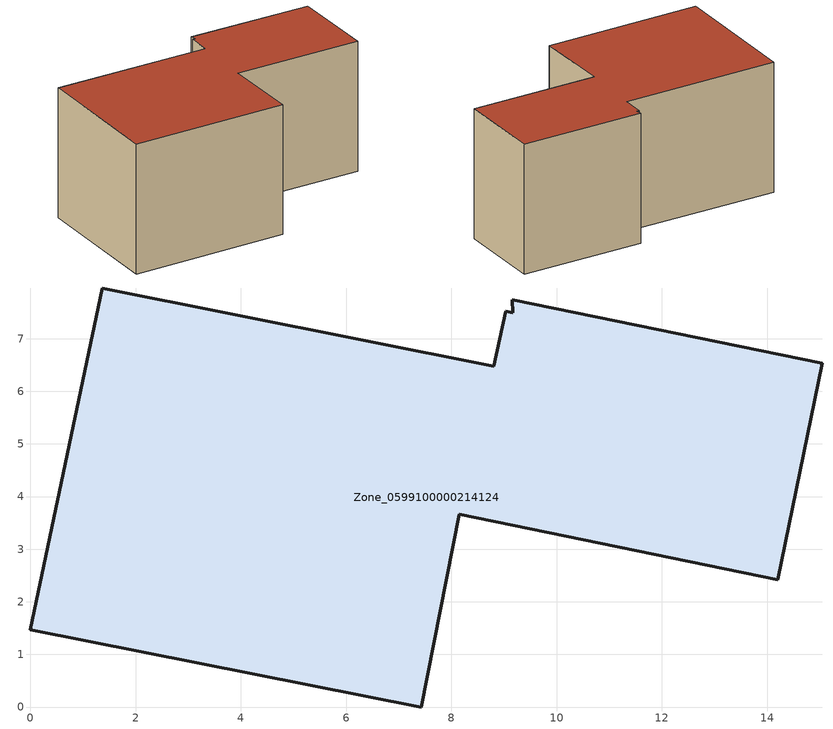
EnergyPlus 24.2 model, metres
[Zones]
Zone_0599100000214124
 floor ground (C_G): 8.15,3.66 7.43,0 0,1.46 1.36,7.96 8.8,6.47 9.03,7.52 9.16,7.5 9.16,7.74 15.05,6.53 14.2,2.42 z0
 wall outside (C_F): 1.36,7.96 0,1.46 7.43,0 8.15,3.66 14.2,2.42 15.05,6.53 9.16,7.74 9.16,7.5 9.03,7.52 8.8,6.47 1.36,7.96 z0:6.34
 roof outside (C_R): 9.16,7.74 9.16,7.5 9.03,7.52 8.8,6.47 1.36,7.96 0,1.46 7.43,0 8.15,3.66 14.2,2.42 15.05,6.53 z6.34
[BUILDING]
Pand.0599100000214124: North Axis=0; Terrain=City; Loads Convergence Tolerance Value=0.04; Temperature Convergence Tolerance Value=0.4; Solar Distribution=FullExterior; Maximum Number of Warmup Days=25; Minimum Number of Warmup Days=1
[Site:Location]
Rotterdam.The.Hague.AP_ZH_NLD Design_Conditions: Latitude=51.96; Longitude=4.45; Time Zone=1; Elevation=-4.5
[SITE:GROUNDTEMPERATURE:BUILDINGSURFACE]
18, 18, 18, 18, 18, 18, 18, 18, 18, 18, 18, 18
[MATERIAL] Thermal Absorptance=0.9; Solar Absorptance=0.7; Visible Absorptance=0.7
Name | Roughness | Thickness | Conductivity | Density | Specific Heat
G.D.1965 | MediumSmooth | 0.15 | 1 | 540 | 1210
F.D.1965 | Rough | 0.3 | 0.857143 | 1920 | 840
R.D.1965 | MediumRough | 0.2 | 0.08 | 1500 | 1000
[CONSTRUCTION]
C_G: G.D.1965
C_F: F.D.1965
C_R: R.D.1965
[ZONE]
Zone_0599100000214124: Type=1; Multiplier=1; Ceiling Height=Autocalculate; Volume=Autocalculate; Floor Area=autocalculate; Part of Total Floor Area=Yes
[ZONEINFILTRATION:DESIGNFLOWRATE]
Infil_Zone_0599100000214124: Zone or ZoneList or Space or SpaceList=Zone_0599100000214124; Schedule=AlwaysOn; Design Flow Rate Calculation Method=Flow/Area; Flow Rate per Floor Area=0.0042; Constant Term Coefficient=1; Temperature Term Coefficient=0; Velocity Term Coefficient=0; Velocity Squared Term Coefficient=0
[HVACTEMPLATE:ZONE:IDEALLOADSAIRSYSTEM]
Zone_0599100000214124: Maximum Heating Supply Air Temperature=50; Minimum Cooling Supply Air Temperature=13; Maximum Heating Supply Air Humidity Ratio=0.0156; Minimum Cooling Supply Air Humidity Ratio=0.0077; Heating Limit=NoLimit; Cooling Limit=NoLimit; Dehumidification Control Type=ConstantSensibleHeatRatio; Cooling Sensible Heat Ratio=0.7; Dehumidification Setpoint=60; Humidification Control Type=None; Humidification Setpoint=30; Outdoor Air Method=None; Outdoor Air Flow Rate per Person=0.00944; Outdoor Air Flow Rate per Zone Floor Area=0; Outdoor Air Flow Rate per Zone=0; Demand Controlled Ventilation Type=None; Outdoor Air Economizer Type=NoEconomizer; Heat Recovery Type=None; Sensible Heat Recovery Effectiveness=0.7; Latent Heat Recovery Effectiveness=0.65
[ZONECONTROL:THERMOSTAT]
ThermostatControl_Zone_0599100000214124: Zone or ZoneList=Zone_0599100000214124; Control Type Schedule=DualSetpointControlType; Control 1=Thermostat_Zone_0599100000214124; Temperature Difference Between Cutout And Setpoint=0
[THERMOSTATSETPOINT:DUALSETPOINT]
Thermostat_Zone_0599100000214124: Heating Setpoint Temperature Schedule=HeatingSetpoint_Zone_0599100000214124; Cooling Setpoint Temperature Schedule=CoolingSetpoint_Zone_0599100000214124
[SCHEDULE:COMPACT]
HeatingSetpoint_Zone_0599100000214124: Through: 12/31, For: AllDays, Until: 24:00, 21
CoolingSetpoint_Zone_0599100000214124: Through: 12/31, For: AllDays, Until: 24:00, 24
DualSetpointControlType: Through: 12/31, For: AllDays, Until: 24:00, 4
AlwaysOn: Through: 12/31, For: AllDays, Until: 24:00, 1
